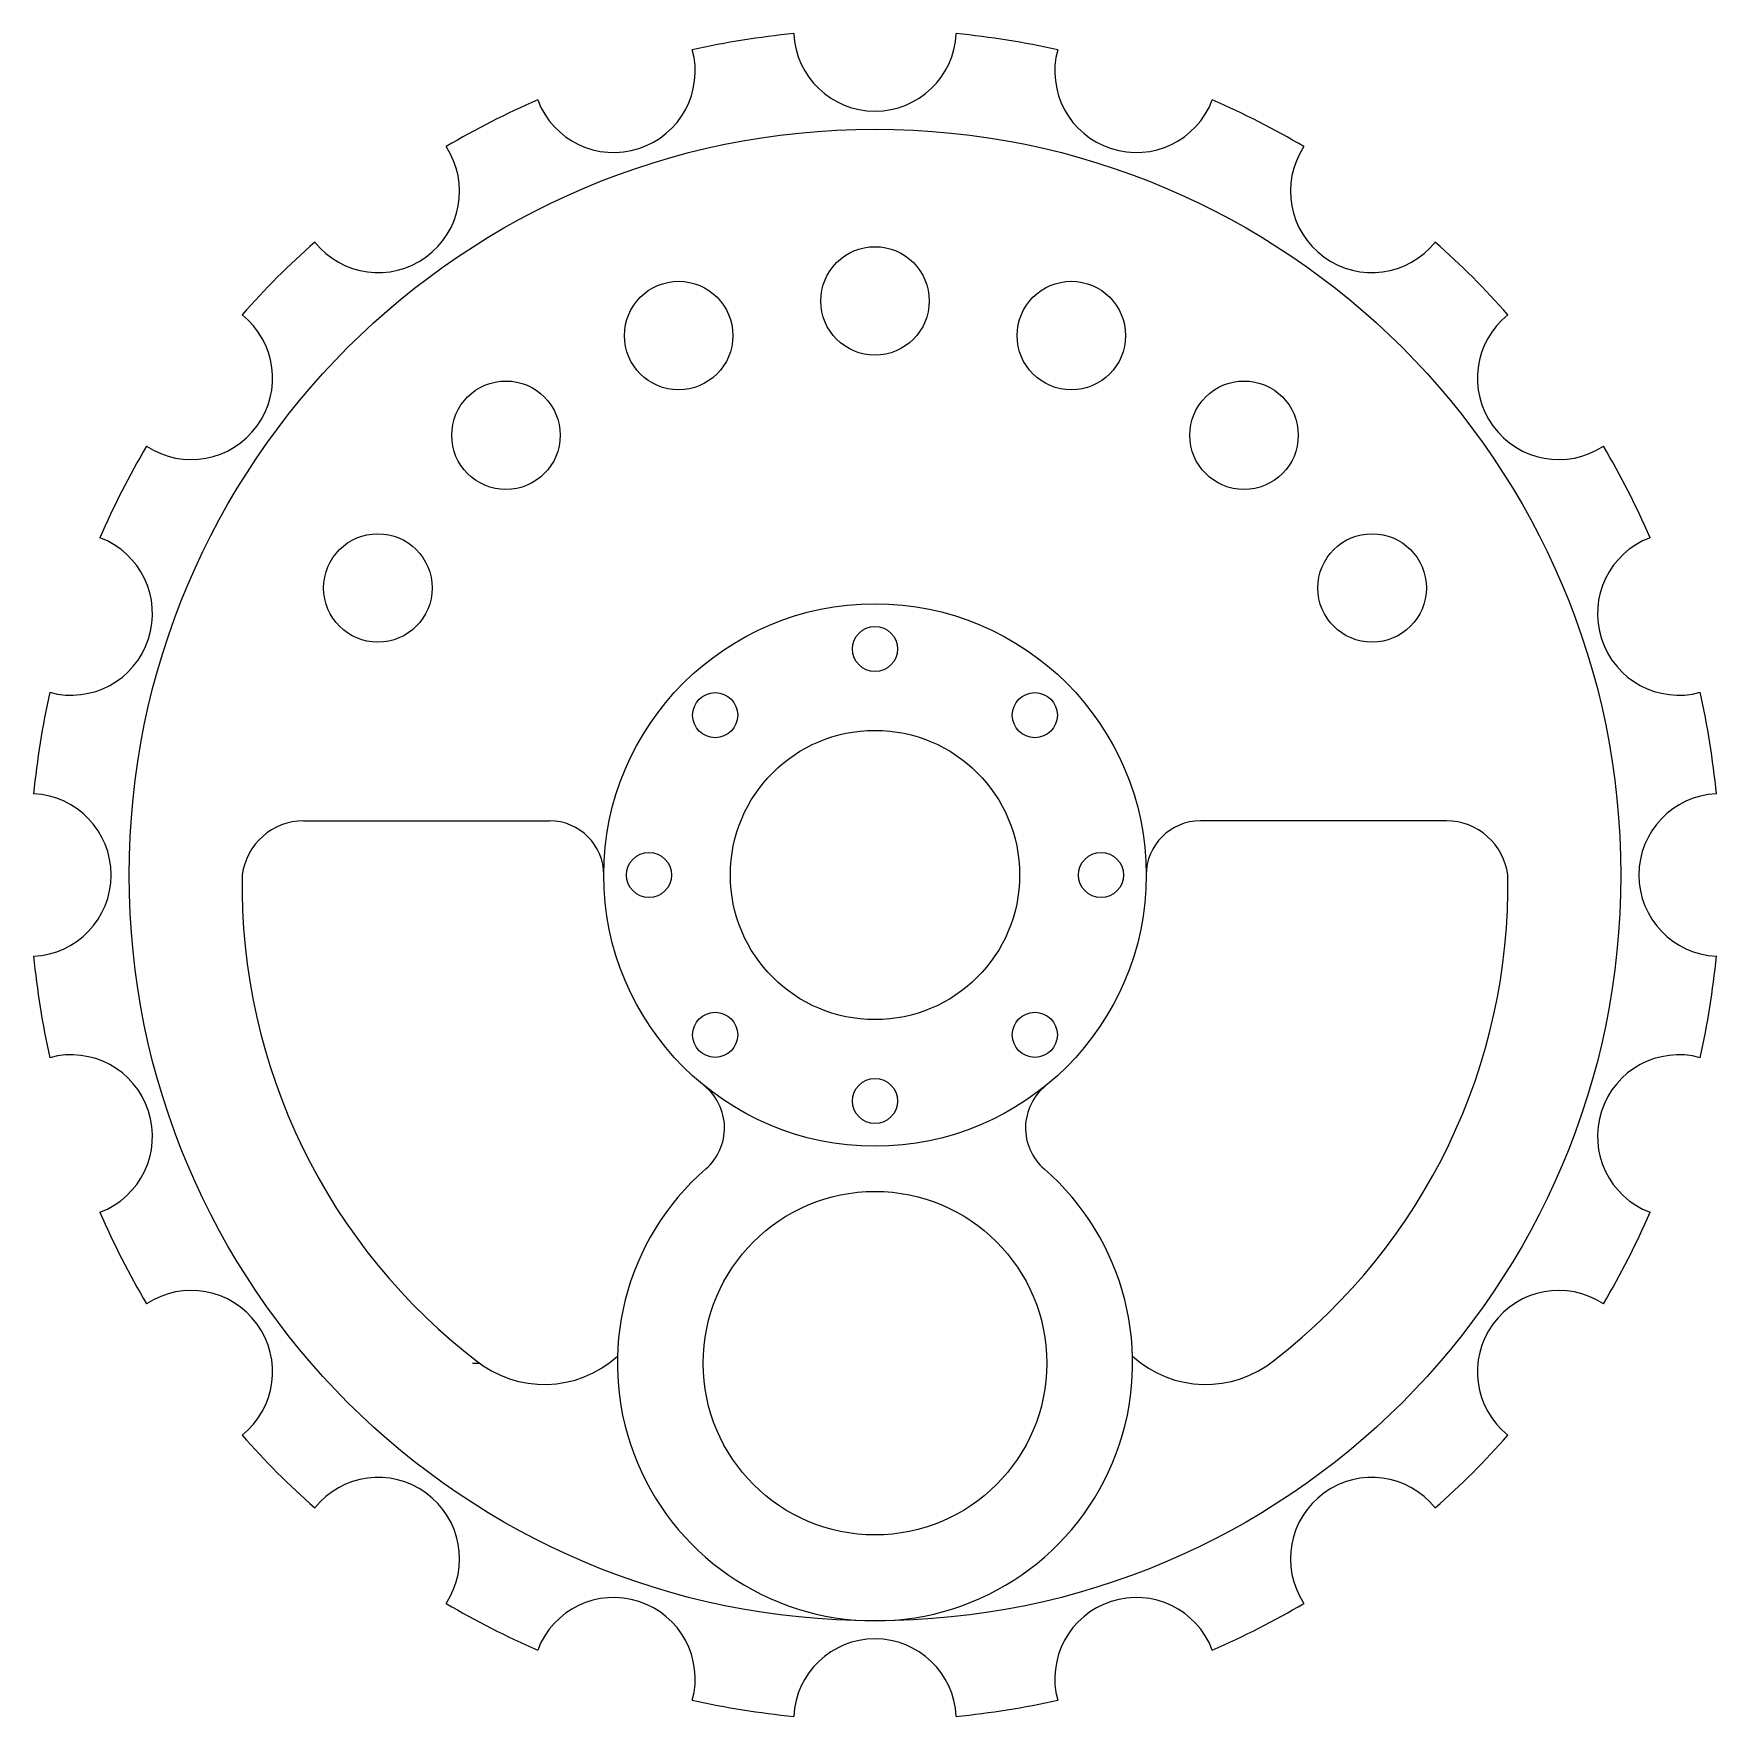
# Model space of a CAD drawing. Header units: inches. Extents: x 7 to 193, y 7 to 193.
import ezdxf

# ---------------------------------------------------------------- set-up
doc = ezdxf.new("R2010")
doc.units = ezdxf.units.IN
doc.header["$MEASUREMENT"] = 0

msp = doc.modelspace()

# ---------------------------------------------------------------- linework, layer by layer
for p, q in [((36.78, 105.99), (64, 105.99)), ((163.22, 105.99), (136, 105.99)), ((55.46, 46), (56.27, 46))]:
    msp.add_line(p, q)
for centre, radius in [((100, 100), 82.5), ((100, 163.5), 6), ((78.28, 159.67), 6), ((121.72, 159.67), 6), ((59.18, 148.64), 6), ((140.82, 148.64), 6), ((45.01, 131.75), 6), ((154.99, 131.75), 6), ((100, 100), 30), ((100, 125), 2.5), ((82.32, 117.68), 2.5), ((117.68, 117.68), 2.5), ((100, 100), 16), ((75, 100), 2.5), ((125, 100), 2.5), ((82.32, 82.32), 2.5), ((117.68, 82.32), 2.5), ((100, 75), 2.5), ((100, 46), 19)]:
    msp.add_circle(centre, radius)
for centre, radius, start, end in [((100, 100), 93.5, 95.5172, 102.4828), ((100, 193.5), 9, 182.7586, 357.2414), ((100, 100), 93.5, 77.5172, 84.4828), ((71.11, 188.92), 9, 200.7586, 15.2414), ((128.89, 188.92), 9, 164.7586, 339.2414), ((100, 100), 93.5, 113.5172, 120.4828), ((100, 100), 93.5, 59.5172, 66.4828), ((45.04, 175.64), 9, 218.7586, 33.2414), ((154.96, 175.64), 9, 146.7586, 321.2414), ((100, 100), 93.5, 131.5172, 138.4828), ((100, 100), 93.5, 41.5172, 48.4828), ((24.36, 154.96), 9, 236.7586, 51.2414), ((175.64, 154.96), 9, 128.7586, 303.2414), ((100, 100), 93.5, 149.5172, 156.4828), ((100, 100), 93.5, 23.5172, 30.4828), ((11.08, 128.89), 9, 254.7586, 69.2414), ((188.92, 128.89), 9, 110.7586, 285.2414), ((100, 100), 93.5, 167.5172, 174.4828), ((100, 100), 93.5, 5.5172, 12.4828), ((6.5, 100), 9, 272.7586, 87.2414), ((193.5, 100), 9, 92.7586, 267.2414), ((36.84, 99.1), 6.9, 90.4449, 172.4774), ((64, 99.99), 6, 0.0107, 90), ((136, 99.99), 6, 90, 179.9893), ((163.16, 99.1), 6.9, 7.5226, 89.5551), ((96.34, 98.88), 66.35, 179.0359, 232.8471), ((103.7, 98.87), 66.31, 307.6695, 0.977), ((100, 100), 93.5, 185.5172, 192.4828), ((100, 100), 93.5, 347.5172, 354.4828), ((11.08, 71.11), 9, 290.7586, 105.2414), ((188.92, 71.11), 9, 74.7586, 249.2414), ((77.35, 72.02), 6, 311.0421, 51.0048), ((122.65, 72.02), 6, 128.9952, 228.9579), ((100, 46), 28.5, 131.0421, 48.9579), ((100, 100), 93.5, 203.5172, 210.4828), ((100, 100), 93.5, 329.5172, 336.4828), ((24.36, 45.04), 9, 308.7586, 123.2414), ((175.64, 45.04), 9, 56.7586, 231.2414), ((63.41, 55.64), 12, 230.4823, 312.4481), ((136.59, 55.64), 12, 227.5519, 309.5177), ((100, 100), 93.5, 221.5172, 228.4828), ((100, 100), 93.5, 311.5172, 318.4828), ((45.04, 24.36), 9, 326.7586, 141.2414), ((154.96, 24.36), 9, 38.7586, 213.2414), ((100, 100), 93.5, 239.5172, 246.4828), ((71.11, 11.08), 9, 344.7586, 159.2414), ((128.89, 11.08), 9, 20.7586, 195.2414), ((100, 100), 93.5, 293.5172, 300.4828), ((100, 6.5), 9, 2.7586, 177.2414), ((100, 100), 93.5, 257.5172, 264.4828), ((100, 100), 93.5, 275.5172, 282.4828)]:
    msp.add_arc(centre, radius, start, end)

doc.saveas('drawing.dxf')
